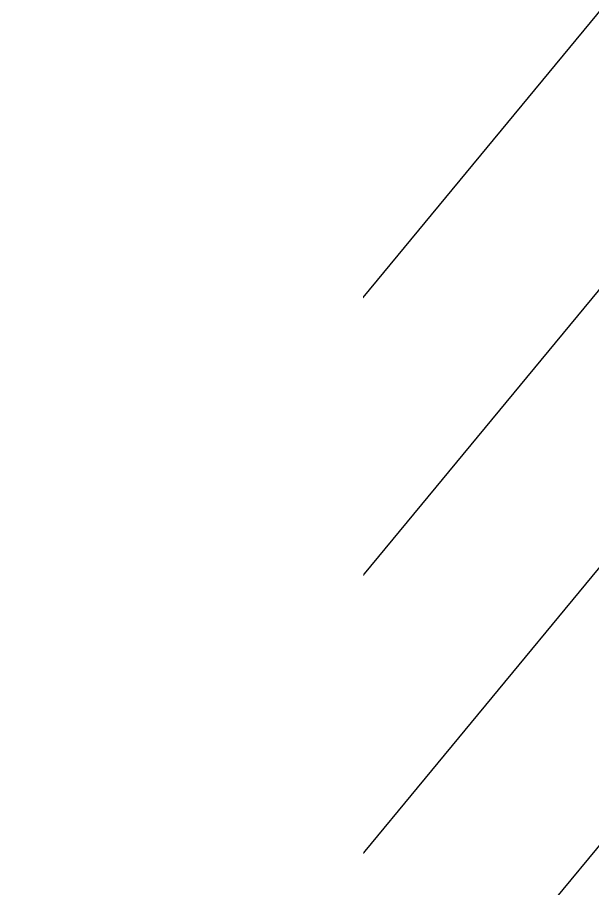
# Model space of a CAD drawing. Header units: centimetres. Extents: x -6122352 to 7132207, y -1694241 to 1947892.
# Drawn here: x 85175 to 86024, y -98799 to -97514 of the extents above; entities that cross this region are included whole.
import ezdxf
from ezdxf.xclip import XClip

# ---------------------------------------------------------------- set-up
doc = ezdxf.new("R2010")
doc.units = ezdxf.units.CM
doc.header["$MEASUREMENT"] = 0
doc.header["$XCLIPFRAME"] = 2
for name, pattern in [('DASHED2', [0.375, 0.25, -0.125]), ('XR-AR-END-SETTING OUT PLAN$0$23585-XR-AR-END-GROUND FLOOR$0$23261-XR-AR-SI-GF$0$HIDDEN', [0.375, 0.25, -0.125]), ('XR-AR-END-SETTING OUT PLAN$0$23585-XR-AR-END-GROUND FLOOR$0$XR-END-GROUND FLOOR PLAN$0$xf_6a1$0$DASHED', [0.75, 0.5, -0.25])]:
    doc.linetypes.add(name, pattern=pattern)
for name, color, linetype, lineweight in [('@ Foundations', 4, 'DASHED2', 50), ('XR-AR-END-SETTING OUT PLAN$0$23585-XR-AR-END-GROUND FLOOR$0$A-EQUP-KITN-PLAN', 202, 'Continuous', 9), ('XR-AR-END-SETTING OUT PLAN$0$23585-XR-AR-END-GROUND FLOOR$0$A-FLOR-OVHD', 9, 'XR-AR-END-SETTING OUT PLAN$0$23585-XR-AR-END-GROUND FLOOR$0$23261-XR-AR-SI-GF$0$HIDDEN', 15)]:
    doc.layers.add(name, color=color, linetype=linetype, lineweight=lineweight)
doc.layers.add('@MI-REF LAYER', color=7, linetype='Continuous')
doc.layers.add('B_TH_4', color=7, linetype='Continuous')

# ---------------------------------------------------------------- blocks, each defined once
blk = doc.blocks.new('XR-AR-END-SETTING OUT PLAN')
at = {"layer": 'XR-AR-END-SETTING OUT PLAN$0$23585-XR-AR-END-GROUND FLOOR$0$A-EQUP-KITN-PLAN', "color": 8}
for p, q in [((3650.109346702695, 14099.99880218506), (5250.113769307733, 14099.9988026619)), ((3650.1093467623, 13849.9988026619), (3650.109346702695, 14099.99880218506)), ((3650.109004810452, 13749.9988026619), (5250.113769248128, 13749.9988026619)), ((3850.109238997102, 11100.00033140182), (3850.107901349664, 13149.99880361557)), ((5650.107139065862, 13149.99880218506), (3850.107901349664, 13149.99880361557))]:
    blk.add_line(p, q, dxfattribs=at)
at = {"layer": 'XR-AR-END-SETTING OUT PLAN$0$23585-XR-AR-END-GROUND FLOOR$0$A-EQUP-KITN-PLAN', "color": 8, "linetype": 'XR-AR-END-SETTING OUT PLAN$0$23585-XR-AR-END-GROUND FLOOR$0$XR-END-GROUND FLOOR PLAN$0$xf_6a1$0$DASHED'}
blk.add_line((3650.110123351216, 12899.99910211563), (3650.107762530446, 13849.9988026619), dxfattribs=at)
at = {"layer": 'XR-AR-END-SETTING OUT PLAN$0$23585-XR-AR-END-GROUND FLOOR$0$A-FLOR-OVHD', "color": 8, "ltscale": 5}
for p, q in [((5250.252145186067, 13849.9988026619), (3650.247722819448, 13849.99880218506)), ((5250.113769248128, 13749.9988026619), (3650.10934664309, 13749.99880218506))]:
    blk.add_line(p, q, dxfattribs=at)
blk = doc.blocks.new('END UNIT')
at = {"xscale": 0.001, "yscale": 0.001, "zscale": 0.001}
blk.add_blockref('XR-AR-END-SETTING OUT PLAN', (-9.150201729830158, 0), dxfattribs=at)
blk = doc.blocks.new('TH_4')
blk.add_blockref('END UNIT', (495802.3053798428, 2769130.514097063))
blk = doc.blocks.new('A$C780da55d')
at = {"layer": 'B_TH_4', "xscale": 1.000039159572381, "yscale": 1.000039159572381, "zscale": 1.000039159572381}
blk.add_blockref('TH_4', (-495814.0704651335, -2769239.302089663), dxfattribs=at)
blk = doc.blocks.new('23585-XR-AR-MALDIVE-2$0$TH_4')
blk.add_blockref('A$C780da55d', (495794.655359471, 2769130.864096801))
at = {"layer": '@ Foundations', "linetype": 'DASHED2', "ltscale": 0.25}
blk.add_lwpolyline([(495795.2303024774, 2769142.764769025), (495797.3303024773, 2769142.764769025), (495797.3303024773, 2769145.464769024), (495795.2303024774, 2769145.464769024)], close=True, dxfattribs=at)

msp = doc.modelspace()

# ---------------------------------------------------------------- block references
at = {"layer": '@MI-REF LAYER'}
ref = msp.add_blockref('23585-XR-AR-MALDIVE-2$0$TH_4', (495862223.3068303, 2769049743.418423), dxfattribs=dict(at, xscale=1000, yscale=1000, zscale=1000, rotation=180.0004263457452))
XClip(ref).set_block_clipping_path([(495835.392424888, 2769130.5103818076), (495835.3967513023, 2769154.450356969), (495832.30707694823, 2769154.410980098), (495826.3067906522, 2769154.412067512), (495820.30693135364, 2769154.4132776167), (495814.3069288675, 2769154.4143526326), (495808.30692413123, 2769154.41542765), (495805.1570141213, 2769154.416030391), (495802.30692738434, 2769154.4565039617), (495796.01202966133, 2769154.457572191), (495793.2170129507, 2769154.458168634), (495793.2122923648, 2769130.5183110787)])

# ---------------------------------------------------------------- next in the draw order: wipeouts: each hides what was drawn before it
msp.add_wipeout([(86673.346810938, -89960.3903957616), (50372.357776579345, -89959.83809378305), (50371.96905993459, -104234.17396235577), (56622.21465632465, -104234.13310354992), (56622.07777360872, -103933.5034735787), (80423.51151700671, -103933.32071120305), (80423.37910778308, -104233.95034378907), (86673.62470397336, -104233.88173577873)]).dxf.layer = '@MI-REF LAYER'

# ---------------------------------------------------------------- next in the draw order: hatches: boundary and pattern name
h = msp.add_hatch(dxfattribs=at)
h.set_pattern_fill('ANSI31', color=256, scale=1999.999998458916, angle=6.732677568681441)
h.set_pattern_definition([(51.73267756868143, (-2377169058.081353, -1504501451.09876), (-196.2824303927789, 154.8328370300893), [])])
h.paths.add_polyline_path([(80423.51151656458, -103933.3263631371), (80423.37910748941, -104233.9559955868), (86673.62470418087, -104233.909488238), (86673.34681084957, -89960.39604730048), (50372.35776849663, -89960.3541610652), (50371.96905997334, -104234.1796137834), (56622.21465630847, -104234.1331032879), (56622.07777362812, -103933.5034735499)])

# ---------------------------------------------------------------- next in the draw order: wipeouts: each hides what was drawn before it
at = {"color": 10}
msp.add_wipeout([(85682.47072626943, -95820.3601959993), (78712.97817598116, -95818.29965948743), (78716.67417406998, -99518.29781362705), (85686.15771147405, -99511.33586526138), (85682.461713573, -95811.33771132672)], dxfattribs=at).dxf.layer = '@MI-REF LAYER'

doc.saveas('drawing.dxf')
